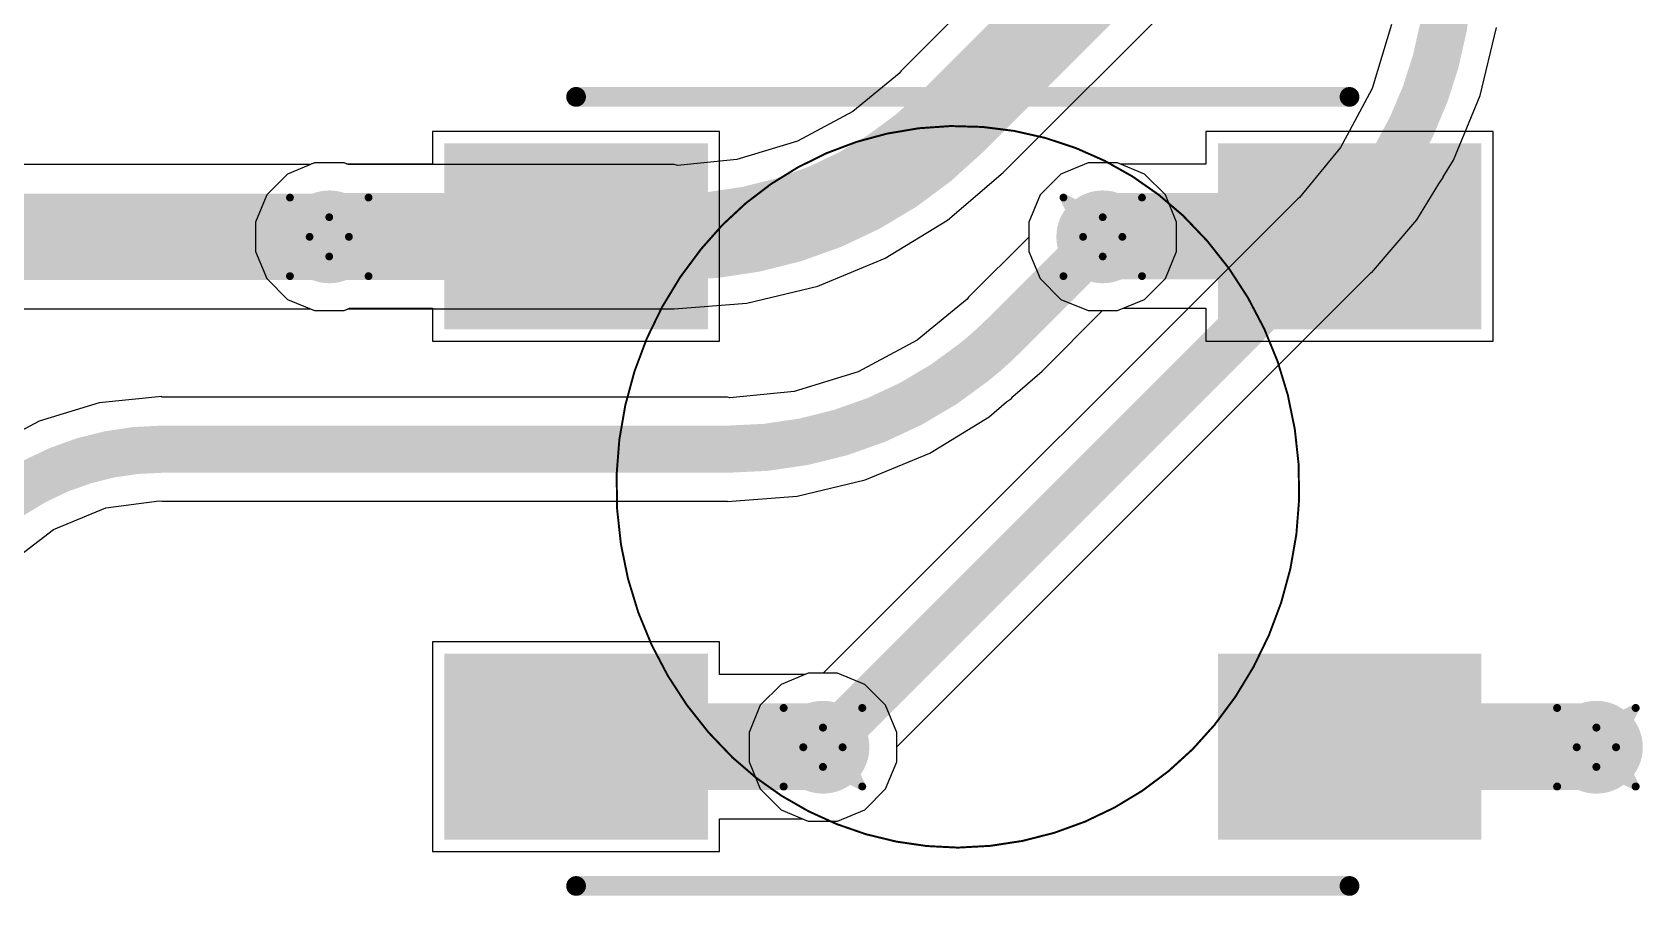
# Model space of a CAD drawing. Header units: inches. Extents: x -11 to 1110, y -7 to 455.
# Drawn here: x 326.68 to 337.09, y 278.65 to 284.23 of the extents above; entities that cross this region are included whole.
import ezdxf

# ---------------------------------------------------------------- set-up
doc = ezdxf.new("R2010")
doc.units = ezdxf.units.IN
for name, color, linetype in [('Bottom Layer', 5, 'Continuous'), ('Drill Drawing', 1, 'Continuous'), ('Mechanical 7', 56, 'Continuous'), ('Top Layer', 1, 'Continuous'), ('Top Overlay', 2, 'Continuous'), ('Top Paste', 8, 'Continuous'), ('Top Solder', 216, 'Continuous'), ('Via Holes', 16, 'Continuous')]:
    doc.layers.add(name, color=color, linetype=linetype)

msp = doc.modelspace()

# ---------------------------------------------------------------- hatches: boundary and pattern name
at = {"layer": 'Bottom Layer'}
h = msp.add_hatch(color=5, dxfattribs=at)
edge = h.paths.add_edge_path()
edge.add_arc((328.597, 282.907), 0.3, 0, 360)
h = msp.add_hatch(color=5, dxfattribs=at)
edge = h.paths.add_edge_path()
edge.add_arc((333.597, 282.907), 0.3, 0, 360)
h = msp.add_hatch(color=5, dxfattribs=at)
edge = h.paths.add_edge_path()
edge.add_arc((331.788, 279.607), 0.3, 0, 360)
h = msp.add_hatch(color=5, dxfattribs=at)
edge = h.paths.add_edge_path()
edge.add_arc((336.788, 279.607), 0.3, 0, 360)
at = {"layer": 'Top Layer'}
for points in [[(329.442, 283.411), (330.942, 283.411), (330.942, 282.411), (329.442, 282.411)], [(335.942, 282.411), (334.442, 282.411), (334.442, 283.411), (335.942, 283.411)], [(329.442, 280.111), (330.942, 280.111), (330.942, 279.111), (329.442, 279.111)], [(334.442, 280.111), (335.942, 280.111), (335.942, 279.111), (334.442, 279.111)]]:
    msp.add_hatch(color=1, dxfattribs=at).paths.add_polyline_path(points)
h = msp.add_hatch(color=1, dxfattribs=at)
edge = h.paths.add_edge_path()
edge.add_arc((328.597, 282.907), 0.3, 0, 360)
h = msp.add_hatch(color=1, dxfattribs=at)
edge = h.paths.add_edge_path()
edge.add_arc((333.597, 282.907), 0.3, 0, 360)
h = msp.add_hatch(color=1, dxfattribs=at)
edge = h.paths.add_edge_path()
edge.add_arc((331.788, 279.607), 0.3, 0, 360)
h = msp.add_hatch(color=1, dxfattribs=at)
edge = h.paths.add_edge_path()
edge.add_arc((336.788, 279.607), 0.3, 0, 360)
at = {"layer": 'Top Paste'}
for points in [[(329.442, 283.411), (330.942, 283.411), (330.942, 282.411), (329.442, 282.411)], [(335.942, 282.411), (334.442, 282.411), (334.442, 283.411), (335.942, 283.411)], [(329.442, 280.111), (330.942, 280.111), (330.942, 279.111), (329.442, 279.111)], [(334.442, 280.111), (335.942, 280.111), (335.942, 279.111), (334.442, 279.111)]]:
    msp.add_hatch(color=8, dxfattribs=at).paths.add_polyline_path(points)
at = {"layer": 'Top Solder'}
for points in [[(329.341, 283.512), (331.044, 283.512), (331.044, 282.309), (329.341, 282.309)], [(336.044, 282.309), (334.341, 282.309), (334.341, 283.512), (336.044, 283.512)], [(329.341, 280.212), (331.044, 280.212), (331.044, 279.009), (329.341, 279.009)], [(334.341, 280.212), (336.044, 280.212), (336.044, 279.009), (334.341, 279.009)]]:
    msp.add_hatch(color=216, dxfattribs=at).paths.add_polyline_path(points)
at = {"layer": 'Via Holes'}
h = msp.add_hatch(color=7, dxfattribs=at)
edge = h.paths.add_edge_path()
edge.add_arc((328.597, 282.907), 0.15, 0, 360)
h = msp.add_hatch(color=7, dxfattribs=at)
edge = h.paths.add_edge_path()
edge.add_arc((333.597, 282.907), 0.15, 0, 360)
h = msp.add_hatch(color=7, dxfattribs=at)
edge = h.paths.add_edge_path()
edge.add_arc((331.788, 279.607), 0.15, 0, 360)
h = msp.add_hatch(color=7, dxfattribs=at)
edge = h.paths.add_edge_path()
edge.add_arc((336.788, 279.607), 0.15, 0, 360)

# ---------------------------------------------------------------- linework, layer by layer
at = {"layer": 'Bottom Layer'}
for p, q in [((333.444, 285.132), (332.293, 283.981)), ((332.952, 283.322), (334.104, 284.473)), ((335.464, 284.28), (335.338, 283.866)), ((336.037, 283.821), (336.142, 284.26)), ((332.281, 283.963), (331.982, 283.718)), ((332.293, 283.981), (332.281, 283.963)), ((335.338, 283.866), (335.193, 283.593)), ((335.864, 283.403), (336.037, 283.821)), ((331.982, 283.718), (331.623, 283.526)), ((331.623, 283.526), (331.232, 283.407)), ((335.193, 283.593), (335.134, 283.484)), ((331.232, 283.407), (330.848, 283.369)), ((335.134, 283.484), (334.869, 283.161)), ((328.473, 283.374), (326.352, 283.374)), ((328.502, 283.385), (328.473, 283.374)), ((328.692, 283.385), (328.502, 283.385)), ((328.72, 283.374), (328.692, 283.385)), ((330.827, 283.374), (328.72, 283.374)), ((330.848, 283.369), (330.827, 283.374)), ((332.594, 283.015), (332.952, 283.322)), ((332.952, 283.322), (332.952, 283.322)), ((333.326, 283.312), (333.192, 283.178)), ((333.502, 283.385), (333.326, 283.312)), ((333.692, 283.385), (333.502, 283.385)), ((333.867, 283.312), (333.692, 283.385)), ((334.002, 283.178), (333.867, 283.312)), ((335.798, 283.296), (335.864, 283.403)), ((335.628, 283.018), (335.769, 283.249)), ((335.769, 283.249), (335.797, 283.291)), ((335.797, 283.291), (335.798, 283.296)), ((334.857, 283.152), (331.79, 280.085)), ((333.192, 283.178), (333.119, 283.002)), ((334.074, 283.002), (334.002, 283.178)), ((334.869, 283.161), (334.857, 283.152)), ((332.191, 282.769), (332.594, 283.015)), ((333.119, 283.002), (333.119, 282.906)), ((334.074, 282.812), (334.074, 283.002)), ((335.335, 282.675), (335.628, 283.018)), ((333.119, 282.906), (332.729, 282.516)), ((334.002, 282.637), (334.074, 282.812)), ((331.756, 282.588), (332.191, 282.769)), ((331.297, 282.478), (331.756, 282.588)), ((332.266, 279.609), (335.333, 282.676)), ((333.867, 282.502), (334.002, 282.637)), ((335.333, 282.676), (335.335, 282.675)), ((330.827, 282.441), (331.297, 282.478)), ((332.72, 282.503), (332.397, 282.238)), ((332.729, 282.516), (332.72, 282.503)), ((333.692, 282.43), (333.867, 282.502)), ((326.352, 282.441), (328.473, 282.441)), ((328.473, 282.441), (328.502, 282.43)), ((328.502, 282.43), (328.692, 282.43)), ((328.692, 282.43), (328.72, 282.441)), ((328.72, 282.441), (330.827, 282.441)), ((330.827, 282.441), (330.827, 282.441)), ((333.205, 282.039), (333.595, 282.43)), ((333.595, 282.43), (333.692, 282.43)), ((332.397, 282.238), (332.016, 282.034)), ((332.016, 282.034), (331.601, 281.908)), ((333.016, 281.875), (333.206, 282.038)), ((333.206, 282.038), (333.205, 282.039)), ((327.515, 281.874), (327.11, 281.834)), ((327.515, 281.87), (327.515, 281.874)), ((331.171, 281.87), (327.515, 281.87)), ((331.185, 281.867), (331.171, 281.87)), ((331.601, 281.908), (331.185, 281.867)), ((332.974, 281.84), (333.006, 281.861)), ((333.006, 281.861), (333.016, 281.875)), ((327.11, 281.834), (326.721, 281.716)), ((332.478, 281.508), (332.863, 281.744)), ((332.863, 281.744), (332.974, 281.84)), ((326.721, 281.716), (326.362, 281.524)), ((332.06, 281.335), (332.478, 281.508)), ((331.621, 281.23), (332.06, 281.335)), ((331.171, 281.195), (331.621, 281.23)), ((326.813, 281.015), (327.152, 281.155)), ((327.152, 281.155), (327.497, 281.2)), ((327.497, 281.2), (327.515, 281.197)), ((327.515, 281.197), (331.171, 281.197)), ((331.171, 281.197), (331.171, 281.195)), ((326.536, 280.802), (326.813, 281.015)), ((331.693, 280.085), (331.517, 280.012)), ((331.79, 280.085), (331.693, 280.085)), ((331.517, 280.012), (331.383, 279.878)), ((331.383, 279.878), (331.31, 279.702)), ((331.31, 279.702), (331.31, 279.512)), ((332.266, 279.512), (332.266, 279.609)), ((331.31, 279.512), (331.383, 279.337)), ((332.193, 279.337), (332.266, 279.512)), ((331.383, 279.337), (331.517, 279.202)), ((332.058, 279.202), (332.193, 279.337)), ((331.517, 279.202), (331.693, 279.13)), ((331.883, 279.13), (332.058, 279.202)), ((331.693, 279.13), (331.883, 279.13))]:
    msp.add_line(p, q, dxfattribs=at)
for points in [[(332.623, 283.651, 0.559, 0.559, 0), (333.774, 284.803, 0.559, 0.559, 0)], [(335.839, 284.71, 0.305, 0.305, -0.134097), (335.486, 283.419, 0.305, 0.305, 0)], [(332.623, 283.651, 0.559, 0.559, -0.198912), (330.827, 282.907, 0.559, 0.559, 0)], [(335.486, 283.419, 0.305, 0.305, -0.063131), (335.095, 282.914, 0.305, 0.305, 0)], [(326.352, 282.907, 0.559, 0.559, 0), (328.597, 282.907, 0.559, 0.559, 0)], [(328.597, 282.907, 0.559, 0.559, 0), (330.827, 282.907, 0.559, 0.559, 0)], [(331.788, 279.607, 0.305, 0.305, 0), (335.095, 282.914, 0.305, 0.305, 0)], [(332.967, 282.278, 0.305, 0.305, 0), (333.597, 282.907, 0.305, 0.305, 0)], [(332.967, 282.278, 0.305, 0.305, -0.026288), (332.768, 282.099, 0.305, 0.305, 0)], [(332.768, 282.099, 0.305, 0.305, -0.171727), (331.171, 281.534, 0.305, 0.305, 0)], [(326.288, 281.026, 0.305, 0.305, -0.198912), (327.515, 281.534, 0.305, 0.305, 0)], [(327.515, 281.534, 0.305, 0.305, 0), (331.171, 281.534, 0.305, 0.305, 0)]]:
    msp.add_lwpolyline(points, format="xyseb", dxfattribs=at)
for points in [[(332.483, 283.651, 0.279, 0.279, 1), (332.762, 283.651, 0.279, 0.279, 1)], [(332.483, 283.651, 0.279, 0.279, 1), (332.762, 283.651, 0.279, 0.279, 1)], [(335.41, 283.419, 0.152, 0.152, 1), (335.562, 283.419, 0.152, 0.152, 1)], [(335.41, 283.419, 0.152, 0.152, 1), (335.562, 283.419, 0.152, 0.152, 1)], [(328.457, 282.907, 0.279, 0.279, 1), (328.736, 282.907, 0.279, 0.279, 1)], [(328.457, 282.907, 0.279, 0.279, 1), (328.736, 282.907, 0.279, 0.279, 1)], [(330.687, 282.907, 0.279, 0.279, 1), (330.966, 282.907, 0.279, 0.279, 1)], [(330.687, 282.907, 0.279, 0.279, 1), (330.966, 282.907, 0.279, 0.279, 1)], [(333.52, 282.907, 0.152, 0.152, 1), (333.673, 282.907, 0.152, 0.152, 1)], [(335.019, 282.914, 0.152, 0.152, 1), (335.171, 282.914, 0.152, 0.152, 1)], [(335.019, 282.914, 0.152, 0.152, 1), (335.171, 282.914, 0.152, 0.152, 1)], [(332.891, 282.278, 0.152, 0.152, 1), (333.043, 282.278, 0.152, 0.152, 1)], [(332.891, 282.278, 0.152, 0.152, 1), (333.043, 282.278, 0.152, 0.152, 1)], [(332.692, 282.099, 0.152, 0.152, 1), (332.845, 282.099, 0.152, 0.152, 1)], [(332.692, 282.099, 0.152, 0.152, 1), (332.845, 282.099, 0.152, 0.152, 1)], [(327.439, 281.534, 0.152, 0.152, 1), (327.591, 281.534, 0.152, 0.152, 1)], [(327.439, 281.534, 0.152, 0.152, 1), (327.591, 281.534, 0.152, 0.152, 1)], [(331.094, 281.534, 0.152, 0.152, 1), (331.247, 281.534, 0.152, 0.152, 1)], [(331.094, 281.534, 0.152, 0.152, 1), (331.247, 281.534, 0.152, 0.152, 1)], [(331.712, 279.607, 0.152, 0.152, 1), (331.864, 279.607, 0.152, 0.152, 1)]]:
    msp.add_lwpolyline(points, format="xyseb", close=True, dxfattribs=at)
at = {"layer": 'Drill Drawing'}
for points in [[(328.343, 283.161, 0.0508, 0.0508, 0), (328.597, 283.034, 0.0508, 0.0508, 0)], [(328.343, 283.161, 0.0508, 0.0508, 0), (328.47, 282.907, 0.0508, 0.0508, 0)], [(328.597, 283.034, 0.0508, 0.0508, 0), (328.851, 283.161, 0.0508, 0.0508, 0)], [(328.724, 282.907, 0.0508, 0.0508, 0), (328.851, 283.161, 0.0508, 0.0508, 0)], [(333.343, 283.161, 0.0508, 0.0508, 0), (333.597, 283.034, 0.0508, 0.0508, 0)], [(333.343, 283.161, 0.0508, 0.0508, 0), (333.47, 282.907, 0.0508, 0.0508, 0)], [(333.597, 283.034, 0.0508, 0.0508, 0), (333.851, 283.161, 0.0508, 0.0508, 0)], [(333.724, 282.907, 0.0508, 0.0508, 0), (333.851, 283.161, 0.0508, 0.0508, 0)], [(328.343, 282.653, 0.0508, 0.0508, 0), (328.47, 282.907, 0.0508, 0.0508, 0)], [(328.724, 282.907, 0.0508, 0.0508, 0), (328.851, 282.653, 0.0508, 0.0508, 0)], [(333.343, 282.653, 0.0508, 0.0508, 0), (333.47, 282.907, 0.0508, 0.0508, 0)], [(333.724, 282.907, 0.0508, 0.0508, 0), (333.851, 282.653, 0.0508, 0.0508, 0)], [(328.343, 282.653, 0.0508, 0.0508, 0), (328.597, 282.78, 0.0508, 0.0508, 0)], [(328.597, 282.78, 0.0508, 0.0508, 0), (328.851, 282.653, 0.0508, 0.0508, 0)], [(333.343, 282.653, 0.0508, 0.0508, 0), (333.597, 282.78, 0.0508, 0.0508, 0)], [(333.597, 282.78, 0.0508, 0.0508, 0), (333.851, 282.653, 0.0508, 0.0508, 0)], [(331.534, 279.861, 0.0508, 0.0508, 0), (331.788, 279.734, 0.0508, 0.0508, 0)], [(331.534, 279.861, 0.0508, 0.0508, 0), (331.661, 279.607, 0.0508, 0.0508, 0)], [(331.788, 279.734, 0.0508, 0.0508, 0), (332.042, 279.861, 0.0508, 0.0508, 0)], [(331.915, 279.607, 0.0508, 0.0508, 0), (332.042, 279.861, 0.0508, 0.0508, 0)], [(336.534, 279.861, 0.0508, 0.0508, 0), (336.788, 279.734, 0.0508, 0.0508, 0)], [(336.534, 279.861, 0.0508, 0.0508, 0), (336.661, 279.607, 0.0508, 0.0508, 0)], [(336.788, 279.734, 0.0508, 0.0508, 0), (337.042, 279.861, 0.0508, 0.0508, 0)], [(336.915, 279.607, 0.0508, 0.0508, 0), (337.042, 279.861, 0.0508, 0.0508, 0)], [(331.534, 279.353, 0.0508, 0.0508, 0), (331.661, 279.607, 0.0508, 0.0508, 0)], [(331.915, 279.607, 0.0508, 0.0508, 0), (332.042, 279.353, 0.0508, 0.0508, 0)], [(336.534, 279.353, 0.0508, 0.0508, 0), (336.661, 279.607, 0.0508, 0.0508, 0)], [(336.915, 279.607, 0.0508, 0.0508, 0), (337.042, 279.353, 0.0508, 0.0508, 0)], [(331.534, 279.353, 0.0508, 0.0508, 0), (331.788, 279.48, 0.0508, 0.0508, 0)], [(331.788, 279.48, 0.0508, 0.0508, 0), (332.042, 279.353, 0.0508, 0.0508, 0)], [(336.534, 279.353, 0.0508, 0.0508, 0), (336.788, 279.48, 0.0508, 0.0508, 0)], [(336.788, 279.48, 0.0508, 0.0508, 0), (337.042, 279.353, 0.0508, 0.0508, 0)]]:
    msp.add_lwpolyline(points, format="xyseb", dxfattribs=at)
for points in [[(328.33, 283.161, 0.0254, 0.0254, 1), (328.355, 283.161, 0.0254, 0.0254, 1)], [(328.33, 283.161, 0.0254, 0.0254, 1), (328.355, 283.161, 0.0254, 0.0254, 1)], [(328.838, 283.161, 0.0254, 0.0254, 1), (328.863, 283.161, 0.0254, 0.0254, 1)], [(328.838, 283.161, 0.0254, 0.0254, 1), (328.863, 283.161, 0.0254, 0.0254, 1)], [(333.33, 283.161, 0.0254, 0.0254, 1), (333.355, 283.161, 0.0254, 0.0254, 1)], [(333.33, 283.161, 0.0254, 0.0254, 1), (333.355, 283.161, 0.0254, 0.0254, 1)], [(333.838, 283.161, 0.0254, 0.0254, 1), (333.863, 283.161, 0.0254, 0.0254, 1)], [(333.838, 283.161, 0.0254, 0.0254, 1), (333.863, 283.161, 0.0254, 0.0254, 1)], [(328.584, 283.034, 0.0254, 0.0254, 1), (328.609, 283.034, 0.0254, 0.0254, 1)], [(328.584, 283.034, 0.0254, 0.0254, 1), (328.609, 283.034, 0.0254, 0.0254, 1)], [(333.584, 283.034, 0.0254, 0.0254, 1), (333.609, 283.034, 0.0254, 0.0254, 1)], [(333.584, 283.034, 0.0254, 0.0254, 1), (333.609, 283.034, 0.0254, 0.0254, 1)], [(328.457, 282.907, 0.0254, 0.0254, 1), (328.482, 282.907, 0.0254, 0.0254, 1)], [(328.457, 282.907, 0.0254, 0.0254, 1), (328.482, 282.907, 0.0254, 0.0254, 1)], [(328.711, 282.907, 0.0254, 0.0254, 1), (328.736, 282.907, 0.0254, 0.0254, 1)], [(328.711, 282.907, 0.0254, 0.0254, 1), (328.736, 282.907, 0.0254, 0.0254, 1)], [(333.457, 282.907, 0.0254, 0.0254, 1), (333.482, 282.907, 0.0254, 0.0254, 1)], [(333.457, 282.907, 0.0254, 0.0254, 1), (333.482, 282.907, 0.0254, 0.0254, 1)], [(333.711, 282.907, 0.0254, 0.0254, 1), (333.736, 282.907, 0.0254, 0.0254, 1)], [(333.711, 282.907, 0.0254, 0.0254, 1), (333.736, 282.907, 0.0254, 0.0254, 1)], [(328.584, 282.78, 0.0254, 0.0254, 1), (328.609, 282.78, 0.0254, 0.0254, 1)], [(328.584, 282.78, 0.0254, 0.0254, 1), (328.609, 282.78, 0.0254, 0.0254, 1)], [(333.584, 282.78, 0.0254, 0.0254, 1), (333.609, 282.78, 0.0254, 0.0254, 1)], [(333.584, 282.78, 0.0254, 0.0254, 1), (333.609, 282.78, 0.0254, 0.0254, 1)], [(328.33, 282.653, 0.0254, 0.0254, 1), (328.355, 282.653, 0.0254, 0.0254, 1)], [(328.33, 282.653, 0.0254, 0.0254, 1), (328.355, 282.653, 0.0254, 0.0254, 1)], [(328.838, 282.653, 0.0254, 0.0254, 1), (328.863, 282.653, 0.0254, 0.0254, 1)], [(328.838, 282.653, 0.0254, 0.0254, 1), (328.863, 282.653, 0.0254, 0.0254, 1)], [(333.33, 282.653, 0.0254, 0.0254, 1), (333.355, 282.653, 0.0254, 0.0254, 1)], [(333.33, 282.653, 0.0254, 0.0254, 1), (333.355, 282.653, 0.0254, 0.0254, 1)], [(333.838, 282.653, 0.0254, 0.0254, 1), (333.863, 282.653, 0.0254, 0.0254, 1)], [(333.838, 282.653, 0.0254, 0.0254, 1), (333.863, 282.653, 0.0254, 0.0254, 1)], [(331.521, 279.861, 0.0254, 0.0254, 1), (331.547, 279.861, 0.0254, 0.0254, 1)], [(331.521, 279.861, 0.0254, 0.0254, 1), (331.547, 279.861, 0.0254, 0.0254, 1)], [(332.029, 279.861, 0.0254, 0.0254, 1), (332.055, 279.861, 0.0254, 0.0254, 1)], [(332.029, 279.861, 0.0254, 0.0254, 1), (332.055, 279.861, 0.0254, 0.0254, 1)], [(336.521, 279.861, 0.0254, 0.0254, 1), (336.547, 279.861, 0.0254, 0.0254, 1)], [(336.521, 279.861, 0.0254, 0.0254, 1), (336.547, 279.861, 0.0254, 0.0254, 1)], [(337.029, 279.861, 0.0254, 0.0254, 1), (337.055, 279.861, 0.0254, 0.0254, 1)], [(337.029, 279.861, 0.0254, 0.0254, 1), (337.055, 279.861, 0.0254, 0.0254, 1)], [(331.775, 279.734, 0.0254, 0.0254, 1), (331.801, 279.734, 0.0254, 0.0254, 1)], [(331.775, 279.734, 0.0254, 0.0254, 1), (331.801, 279.734, 0.0254, 0.0254, 1)], [(336.775, 279.734, 0.0254, 0.0254, 1), (336.801, 279.734, 0.0254, 0.0254, 1)], [(336.775, 279.734, 0.0254, 0.0254, 1), (336.801, 279.734, 0.0254, 0.0254, 1)], [(331.648, 279.607, 0.0254, 0.0254, 1), (331.674, 279.607, 0.0254, 0.0254, 1)], [(331.648, 279.607, 0.0254, 0.0254, 1), (331.674, 279.607, 0.0254, 0.0254, 1)], [(331.902, 279.607, 0.0254, 0.0254, 1), (331.928, 279.607, 0.0254, 0.0254, 1)], [(331.902, 279.607, 0.0254, 0.0254, 1), (331.928, 279.607, 0.0254, 0.0254, 1)], [(336.648, 279.607, 0.0254, 0.0254, 1), (336.674, 279.607, 0.0254, 0.0254, 1)], [(336.648, 279.607, 0.0254, 0.0254, 1), (336.674, 279.607, 0.0254, 0.0254, 1)], [(336.902, 279.607, 0.0254, 0.0254, 1), (336.928, 279.607, 0.0254, 0.0254, 1)], [(336.902, 279.607, 0.0254, 0.0254, 1), (336.928, 279.607, 0.0254, 0.0254, 1)], [(331.775, 279.48, 0.0254, 0.0254, 1), (331.801, 279.48, 0.0254, 0.0254, 1)], [(331.775, 279.48, 0.0254, 0.0254, 1), (331.801, 279.48, 0.0254, 0.0254, 1)], [(336.775, 279.48, 0.0254, 0.0254, 1), (336.801, 279.48, 0.0254, 0.0254, 1)], [(336.775, 279.48, 0.0254, 0.0254, 1), (336.801, 279.48, 0.0254, 0.0254, 1)], [(331.521, 279.353, 0.0254, 0.0254, 1), (331.547, 279.353, 0.0254, 0.0254, 1)], [(331.521, 279.353, 0.0254, 0.0254, 1), (331.547, 279.353, 0.0254, 0.0254, 1)], [(332.029, 279.353, 0.0254, 0.0254, 1), (332.055, 279.353, 0.0254, 0.0254, 1)], [(332.029, 279.353, 0.0254, 0.0254, 1), (332.055, 279.353, 0.0254, 0.0254, 1)], [(336.521, 279.353, 0.0254, 0.0254, 1), (336.547, 279.353, 0.0254, 0.0254, 1)], [(336.521, 279.353, 0.0254, 0.0254, 1), (336.547, 279.353, 0.0254, 0.0254, 1)], [(337.029, 279.353, 0.0254, 0.0254, 1), (337.055, 279.353, 0.0254, 0.0254, 1)], [(337.029, 279.353, 0.0254, 0.0254, 1), (337.055, 279.353, 0.0254, 0.0254, 1)]]:
    msp.add_lwpolyline(points, format="xyseb", close=True, dxfattribs=at)
at = {"layer": 'Mechanical 7'}
for points in [[(331.001, 282.829, 0.0127, 0.0127, -0.437846), (334.115, 283.045, 0.0127, 0.0127, 0)], [(334.115, 283.045, 0.0127, 0.0127, -0.392169), (334.319, 279.751, 0.0127, 0.0127, 0)], [(331.205, 279.539, 0.0127, 0.0127, -0.392344), (331.001, 282.829, 0.0127, 0.0127, 0)], [(334.319, 279.751, 0.0127, 0.0127, -0.223699), (332.66, 278.958, 0.0127, 0.0127, 0)], [(332.66, 278.958, 0.0127, 0.0127, -0.190399), (331.205, 279.539, 0.0127, 0.0127, 0)]]:
    msp.add_lwpolyline(points, format="xyseb", dxfattribs=at)
for points in [[(334.112, 283.045, 0.00635, 0.00635, 1), (334.118, 283.045, 0.00635, 0.00635, 1)], [(334.112, 283.045, 0.00635, 0.00635, 1), (334.118, 283.045, 0.00635, 0.00635, 1)], [(330.998, 282.829, 0.00635, 0.00635, 1), (331.004, 282.829, 0.00635, 0.00635, 1)], [(330.998, 282.829, 0.00635, 0.00635, 1), (331.004, 282.829, 0.00635, 0.00635, 1)], [(334.316, 279.751, 0.00635, 0.00635, 1), (334.322, 279.751, 0.00635, 0.00635, 1)], [(334.316, 279.751, 0.00635, 0.00635, 1), (334.322, 279.751, 0.00635, 0.00635, 1)], [(331.202, 279.539, 0.00635, 0.00635, 1), (331.208, 279.539, 0.00635, 0.00635, 1)], [(331.202, 279.539, 0.00635, 0.00635, 1), (331.208, 279.539, 0.00635, 0.00635, 1)], [(332.657, 278.958, 0.00635, 0.00635, 1), (332.663, 278.958, 0.00635, 0.00635, 1)], [(332.657, 278.958, 0.00635, 0.00635, 1), (332.663, 278.958, 0.00635, 0.00635, 1)]]:
    msp.add_lwpolyline(points, format="xyseb", close=True, dxfattribs=at)
at = {"layer": 'Top Layer'}
for p, q in [((331.12, 283.589), (329.264, 283.589)), ((329.264, 283.589), (329.264, 283.377)), ((331.12, 282.233), (331.12, 283.589)), ((336.12, 283.589), (334.264, 283.589)), ((334.264, 283.589), (334.264, 283.377)), ((336.12, 282.233), (336.12, 283.589)), ((328.326, 283.312), (328.192, 283.178)), ((328.502, 283.385), (328.326, 283.312)), ((328.692, 283.385), (328.502, 283.385)), ((328.712, 283.377), (328.692, 283.385)), ((329.264, 283.377), (328.712, 283.377)), ((333.326, 283.312), (333.192, 283.178)), ((333.502, 283.385), (333.326, 283.312)), ((333.692, 283.385), (333.502, 283.385)), ((333.712, 283.377), (333.692, 283.385)), ((334.264, 283.377), (333.712, 283.377)), ((328.192, 283.178), (328.119, 283.002)), ((333.192, 283.178), (333.119, 283.002)), ((328.119, 283.002), (328.119, 282.812)), ((333.119, 283.002), (333.119, 282.812)), ((328.119, 282.812), (328.192, 282.637)), ((333.119, 282.812), (333.192, 282.637)), ((328.192, 282.637), (328.326, 282.502)), ((333.192, 282.637), (333.326, 282.502)), ((328.326, 282.502), (328.502, 282.43)), ((333.326, 282.502), (333.502, 282.43)), ((328.502, 282.43), (328.692, 282.43)), ((328.692, 282.43), (328.728, 282.445)), ((328.728, 282.445), (329.264, 282.445)), ((329.264, 282.445), (329.264, 282.233)), ((333.502, 282.43), (333.692, 282.43)), ((333.692, 282.43), (333.728, 282.445)), ((333.728, 282.445), (334.264, 282.445)), ((334.264, 282.445), (334.264, 282.233)), ((329.264, 282.233), (331.12, 282.233)), ((334.264, 282.233), (336.12, 282.233)), ((331.12, 280.289), (329.264, 280.289)), ((329.264, 280.289), (329.264, 278.933)), ((331.12, 280.077), (331.12, 280.289)), ((331.673, 280.077), (331.12, 280.077)), ((331.693, 280.085), (331.673, 280.077)), ((331.883, 280.085), (331.693, 280.085)), ((332.058, 280.012), (331.883, 280.085)), ((332.193, 279.878), (332.058, 280.012)), ((332.266, 279.702), (332.193, 279.878)), ((332.266, 279.512), (332.266, 279.702)), ((332.193, 279.337), (332.266, 279.512)), ((332.058, 279.202), (332.193, 279.337)), ((331.12, 278.933), (331.12, 279.145)), ((331.12, 279.145), (331.656, 279.145)), ((331.656, 279.145), (331.693, 279.13)), ((331.883, 279.13), (332.058, 279.202)), ((331.693, 279.13), (331.883, 279.13)), ((329.264, 278.933), (331.12, 278.933))]:
    msp.add_line(p, q, dxfattribs=at)
for points in [[(328.597, 282.911, 0.559, 0.559, 0), (330.192, 282.911, 0.559, 0.559, 0)], [(333.597, 282.911, 0.559, 0.559, 0), (335.192, 282.911, 0.559, 0.559, 0)], [(330.192, 279.611, 0.559, 0.559, 0), (331.788, 279.611, 0.559, 0.559, 0)], [(335.192, 279.611, 0.559, 0.559, 0), (336.788, 279.611, 0.559, 0.559, 0)]]:
    msp.add_lwpolyline(points, format="xyseb", dxfattribs=at)
for points in [[(328.457, 282.911, 0.279, 0.279, 1), (328.736, 282.911, 0.279, 0.279, 1)], [(330.052, 282.911, 0.279, 0.279, 1), (330.332, 282.911, 0.279, 0.279, 1)], [(333.457, 282.911, 0.279, 0.279, 1), (333.736, 282.911, 0.279, 0.279, 1)], [(335.052, 282.911, 0.279, 0.279, 1), (335.332, 282.911, 0.279, 0.279, 1)], [(330.052, 279.611, 0.279, 0.279, 1), (330.332, 279.611, 0.279, 0.279, 1)], [(331.648, 279.611, 0.279, 0.279, 1), (331.928, 279.611, 0.279, 0.279, 1)], [(335.052, 279.611, 0.279, 0.279, 1), (335.332, 279.611, 0.279, 0.279, 1)], [(336.648, 279.611, 0.279, 0.279, 1), (336.928, 279.611, 0.279, 0.279, 1)]]:
    msp.add_lwpolyline(points, format="xyseb", close=True, dxfattribs=at)
at = {"layer": 'Top Overlay'}
for points in [[(330.192, 283.812, 0.127, 0.127, 0), (335.192, 283.812, 0.127, 0.127, 0)], [(329.136, 283.064, 0.254, 0.254, 0), (329.263, 282.937, 0.254, 0.254, 0)], [(329.136, 282.81, 0.254, 0.254, 0), (329.136, 283.064, 0.254, 0.254, 0)], [(329.136, 282.81, 0.254, 0.254, 0), (329.263, 282.937, 0.254, 0.254, 0)], [(330.192, 278.71, 0.127, 0.127, 0), (335.192, 278.71, 0.127, 0.127, 0)]]:
    msp.add_lwpolyline(points, format="xyseb", dxfattribs=at)
for points in [[(330.16, 283.812, 0.0635, 0.0635, 1), (330.224, 283.812, 0.0635, 0.0635, 1)], [(335.16, 283.812, 0.0635, 0.0635, 1), (335.224, 283.812, 0.0635, 0.0635, 1)], [(329.073, 283.064, 0.127, 0.127, 1), (329.2, 283.064, 0.127, 0.127, 1)], [(329.073, 283.064, 0.127, 0.127, 1), (329.2, 283.064, 0.127, 0.127, 1)], [(329.2, 282.937, 0.127, 0.127, 1), (329.327, 282.937, 0.127, 0.127, 1)], [(329.2, 282.937, 0.127, 0.127, 1), (329.327, 282.937, 0.127, 0.127, 1)], [(329.073, 282.81, 0.127, 0.127, 1), (329.2, 282.81, 0.127, 0.127, 1)], [(329.073, 282.81, 0.127, 0.127, 1), (329.2, 282.81, 0.127, 0.127, 1)], [(330.16, 278.71, 0.0635, 0.0635, 1), (330.224, 278.71, 0.0635, 0.0635, 1)], [(335.16, 278.71, 0.0635, 0.0635, 1), (335.224, 278.71, 0.0635, 0.0635, 1)]]:
    msp.add_lwpolyline(points, format="xyseb", close=True, dxfattribs=at)

doc.saveas('drawing.dxf')
